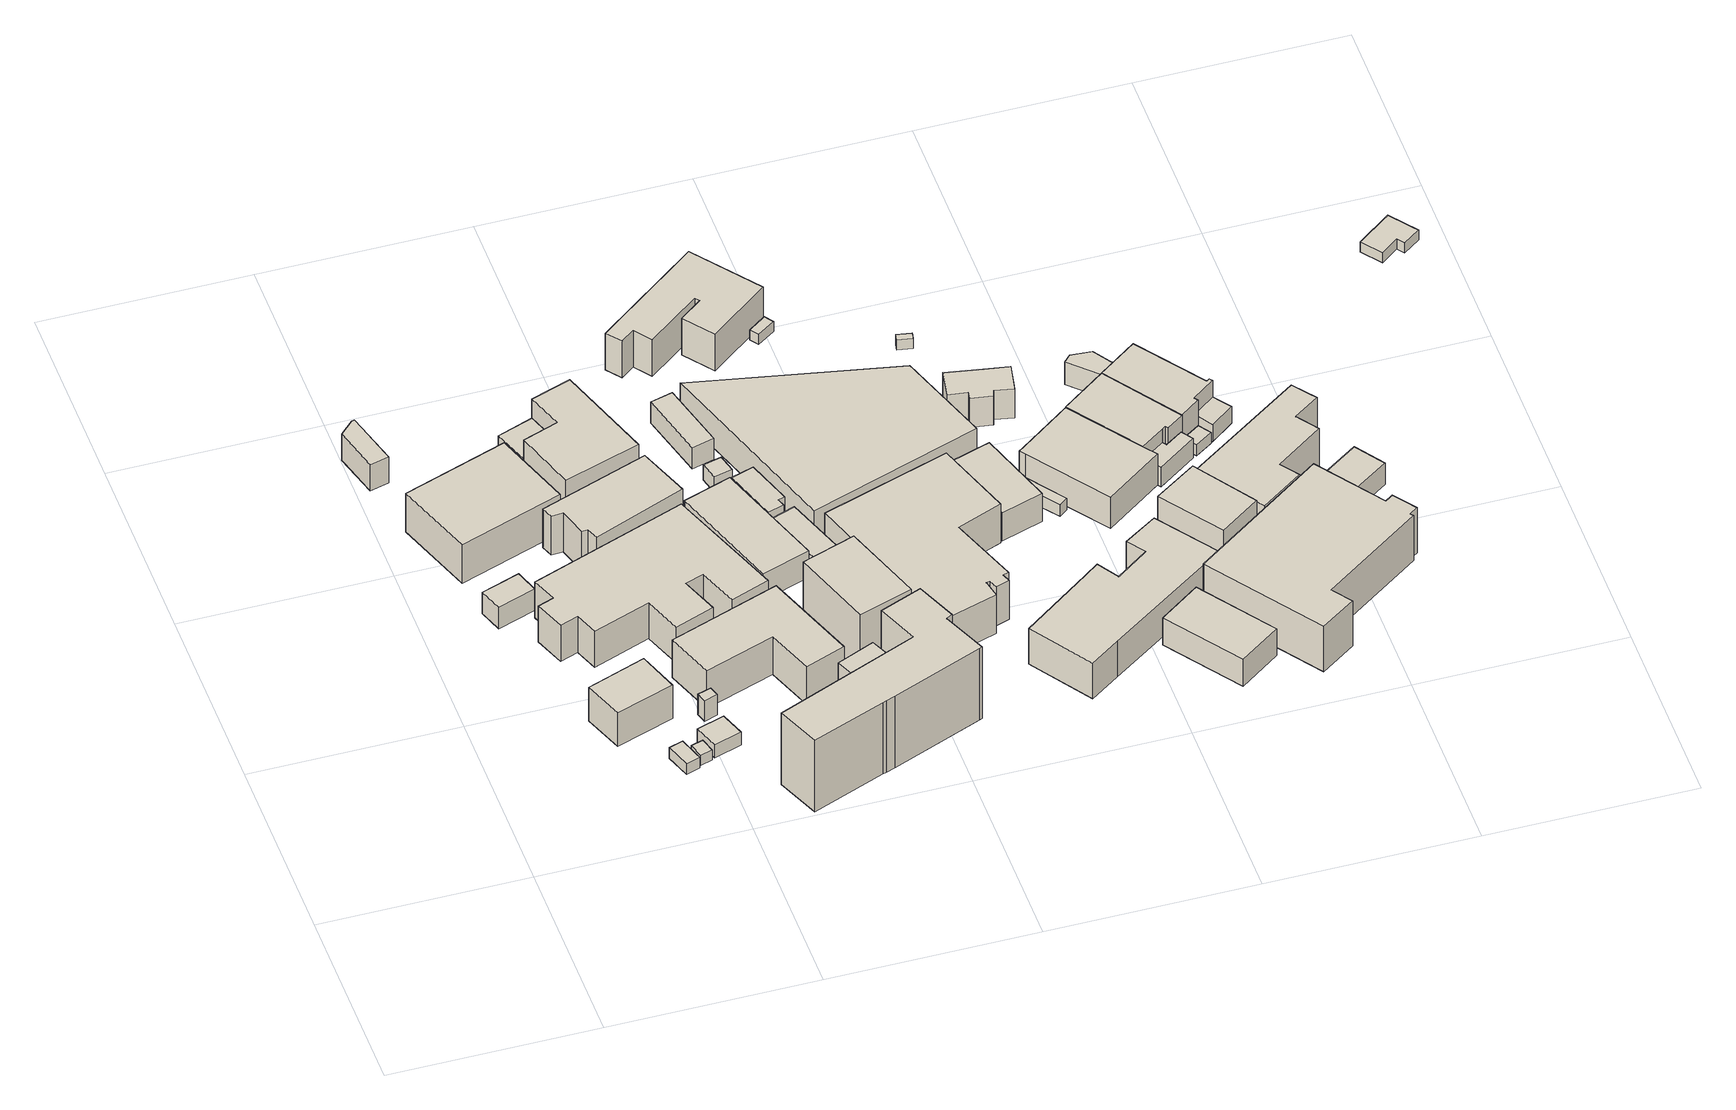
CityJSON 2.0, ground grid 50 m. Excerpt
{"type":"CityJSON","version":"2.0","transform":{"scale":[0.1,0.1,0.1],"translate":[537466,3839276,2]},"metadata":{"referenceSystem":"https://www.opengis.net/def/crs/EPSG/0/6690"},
"CityObjects":{
"building1":{"type":"Building","attributes":{"計測周辺長":35.48,"1/2500図郭":33,"区名":"西淀川区","町丁目名称":"中島２丁目","街区番号":13,"class":"3001","usage":"401","measuredHeight":7.8,"storeysAboveGround":2,"BuildingDetailAttribute.buildingRoofEdgeArea":61.23,"BuildingDetailAttribute.buildingStructureType":"610","BuildingDetailAttribute.buildingStructureOrgType":"2","BuildingDetailAttribute.detailedUsage":"1310","BuildingDetailAttribute.specifiedBuildingCoverageRate":0.6,"BuildingDetailAttribute.surveyYear":2017,"BuildingHighTideRiskAttribute.description":"1","BuildingHighTideRiskAttribute.rank":"2","BuildingHighTideRiskAttribute.depth":2.71,"BuildingIDAttribute.prefecture":"27","BuildingIDAttribute.city":"27113"},"geometry":[{"type":"Solid","lod":"1","boundaries":[[[[0,1,2,3,4]],[[3,5,6,4]],[[2,7,5,3]],[[1,8,7,2]],[[0,9,8,1]],[[4,6,9,0]],[[5,7,8,9,6]]]]}]},
"building2":{"type":"Building","attributes":{"計測周辺長":31.61,"1/2500図郭":33,"区名":"西淀川区","町丁目名称":"中島２丁目","街区番号":13,"class":"3001","usage":"401","measuredHeight":6.5,"storeysAboveGround":2,"BuildingDetailAttribute.buildingRoofEdgeArea":58.75,"BuildingDetailAttribute.buildingStructureType":"610","BuildingDetailAttribute.buildingStructureOrgType":"2","BuildingDetailAttribute.detailedUsage":"1310","BuildingDetailAttribute.specifiedBuildingCoverageRate":0.6,"BuildingDetailAttribute.surveyYear":2017,"BuildingHighTideRiskAttribute.description":"1","BuildingHighTideRiskAttribute.rank":"2","BuildingHighTideRiskAttribute.depth":2.66,"BuildingIDAttribute.prefecture":"27","BuildingIDAttribute.city":"27113"},"geometry":[{"type":"Solid","lod":"1","boundaries":[[[[10,11,12,13]],[[12,14,15,13]],[[11,16,14,12]],[[10,17,16,11]],[[13,15,17,10]],[[14,16,17,15]]]]}]},
"building3":{"type":"Building","attributes":{"計測周辺長":50.76,"1/2500図郭":33,"区名":"西淀川区","町丁目名称":"中島２丁目","街区番号":13,"class":"3002","usage":"401","measuredHeight":10,"storeysAboveGround":3,"BuildingDetailAttribute.buildingRoofEdgeArea":155.94,"BuildingDetailAttribute.buildingStructureType":"610","BuildingDetailAttribute.buildingStructureOrgType":"2","BuildingDetailAttribute.detailedUsage":"1310","BuildingDetailAttribute.specifiedBuildingCoverageRate":0.6,"BuildingDetailAttribute.surveyYear":2017,"BuildingHighTideRiskAttribute.description":"1","BuildingHighTideRiskAttribute.rank":"2","BuildingHighTideRiskAttribute.depth":2.59,"BuildingIDAttribute.prefecture":"27","BuildingIDAttribute.city":"27113"},"geometry":[{"type":"Solid","lod":"1","boundaries":[[[[18,19,20,21]],[[20,22,23,21]],[[19,24,22,20]],[[18,25,24,19]],[[21,23,25,18]],[[22,24,25,23]]]]}]},
"building4":{"type":"Building","attributes":{"計測周辺長":19.98,"1/2500図郭":33,"区名":"西淀川区","町丁目名称":"中島２丁目","街区番号":13,"class":"3003","usage":"441","measuredHeight":3.2,"storeysAboveGround":1,"BuildingDetailAttribute.buildingRoofEdgeArea":22.9,"BuildingDetailAttribute.buildingStructureType":"610","BuildingDetailAttribute.buildingStructureOrgType":"2","BuildingDetailAttribute.detailedUsage":"1510","BuildingDetailAttribute.specifiedBuildingCoverageRate":0.6,"BuildingDetailAttribute.surveyYear":2017,"BuildingHighTideRiskAttribute.description":"1","BuildingHighTideRiskAttribute.rank":"2","BuildingHighTideRiskAttribute.depth":2.44,"BuildingIDAttribute.prefecture":"27","BuildingIDAttribute.city":"27113"},"geometry":[{"type":"Solid","lod":"1","boundaries":[[[[26,27,28,29]],[[28,30,31,29]],[[27,32,30,28]],[[26,33,32,27]],[[29,31,33,26]],[[30,32,33,31]]]]}]},
"building5":{"type":"Building","attributes":{"計測周辺長":13.66,"1/2500図郭":33,"区名":"西淀川区","町丁目名称":"中島２丁目","街区番号":13,"class":"3001","usage":"441","storeysAboveGround":1,"BuildingDetailAttribute.buildingRoofEdgeArea":11.52,"BuildingDetailAttribute.buildingStructureType":"610","BuildingDetailAttribute.buildingStructureOrgType":"2","BuildingDetailAttribute.detailedUsage":"1510","BuildingDetailAttribute.specifiedBuildingCoverageRate":0.6,"BuildingDetailAttribute.surveyYear":2017,"BuildingHighTideRiskAttribute.description":"1","BuildingHighTideRiskAttribute.rank":"2","BuildingHighTideRiskAttribute.depth":2.44,"BuildingIDAttribute.prefecture":"27","BuildingIDAttribute.city":"27113"},"geometry":[{"type":"Solid","lod":"1","boundaries":[[[[34,35,36,37]],[[36,38,39,37]],[[35,40,38,36]],[[34,41,40,35]],[[37,39,41,34]],[[38,40,41,39]]]]}]},
"building6":{"type":"Building","attributes":{"計測周辺長":99.34,"1/2500図郭":33,"区名":"西淀川区","町丁目名称":"中島２丁目","街区番号":13,"class":"3001","usage":"441","measuredHeight":11.5,"storeysAboveGround":1,"BuildingDetailAttribute.buildingRoofEdgeArea":603.55,"BuildingDetailAttribute.buildingStructureType":"610","BuildingDetailAttribute.buildingStructureOrgType":"2","BuildingDetailAttribute.detailedUsage":"1520","BuildingDetailAttribute.specifiedBuildingCoverageRate":0.6,"BuildingDetailAttribute.surveyYear":2017,"BuildingHighTideRiskAttribute.description":"1","BuildingHighTideRiskAttribute.rank":"2","BuildingHighTideRiskAttribute.depth":2.6,"BuildingIDAttribute.prefecture":"27","BuildingIDAttribute.city":"27113"},"geometry":[{"type":"Solid","lod":"1","boundaries":[[[[42,43,44,45]],[[44,46,47,45]],[[43,48,46,44]],[[42,49,48,43]],[[45,47,49,42]],[[46,48,49,47]]]]}]},
"building7":{"type":"Building","attributes":{"計測周辺長":26.73,"1/2500図郭":33,"区名":"西淀川区","町丁目名称":"中島２丁目","街区番号":13,"class":"3001","usage":"441","measuredHeight":4,"storeysAboveGround":1,"BuildingDetailAttribute.buildingRoofEdgeArea":44.5,"BuildingDetailAttribute.buildingStructureType":"610","BuildingDetailAttribute.buildingStructureOrgType":"2","BuildingDetailAttribute.detailedUsage":"1510","BuildingDetailAttribute.specifiedBuildingCoverageRate":0.6,"BuildingDetailAttribute.surveyYear":2017,"BuildingHighTideRiskAttribute.description":"1","BuildingHighTideRiskAttribute.rank":"2","BuildingHighTideRiskAttribute.depth":2.21,"BuildingIDAttribute.prefecture":"27","BuildingIDAttribute.city":"27113"},"geometry":[{"type":"Solid","lod":"1","boundaries":[[[[50,51,52,53]],[[52,54,55,53]],[[51,56,54,52]],[[50,57,56,51]],[[53,55,57,50]],[[54,56,57,55]]]]}]},
"building8":{"type":"Building","attributes":{"計測周辺長":11.94,"1/2500図郭":33,"区名":"西淀川区","町丁目名称":"中島２丁目","街区番号":13,"class":"3001","usage":"441","measuredHeight":6.1,"storeysAboveGround":2,"BuildingDetailAttribute.buildingRoofEdgeArea":8.76,"BuildingDetailAttribute.buildingStructureType":"610","BuildingDetailAttribute.buildingStructureOrgType":"2","BuildingDetailAttribute.detailedUsage":"1510","BuildingDetailAttribute.specifiedBuildingCoverageRate":0.6,"BuildingDetailAttribute.surveyYear":2017,"BuildingHighTideRiskAttribute.description":"1","BuildingHighTideRiskAttribute.rank":"2","BuildingHighTideRiskAttribute.depth":2.4,"BuildingIDAttribute.prefecture":"27","BuildingIDAttribute.city":"27113"},"geometry":[{"type":"Solid","lod":"1","boundaries":[[[[58,59,60,61]],[[60,62,63,61]],[[59,64,62,60]],[[58,65,64,59]],[[61,63,65,58]],[[62,64,65,63]]]]}]},
"building9":{"type":"Building","attributes":{"計測周辺長":169.57,"1/2500図郭":33,"区名":"西淀川区","町丁目名称":"中島２丁目","街区番号":13,"class":"3001","usage":"441","measuredHeight":10.7,"storeysAboveGround":2,"BuildingDetailAttribute.buildingRoofEdgeArea":1053.01,"BuildingDetailAttribute.buildingStructureType":"610","BuildingDetailAttribute.buildingStructureOrgType":"2","BuildingDetailAttribute.detailedUsage":"1510","BuildingDetailAttribute.specifiedBuildingCoverageRate":0.6,"BuildingDetailAttribute.surveyYear":2017,"BuildingHighTideRiskAttribute.description":"1","BuildingHighTideRiskAttribute.rank":"2","BuildingHighTideRiskAttribute.depth":2.25,"BuildingIDAttribute.prefecture":"27","BuildingIDAttribute.city":"27113"},"geometry":[{"type":"Solid","lod":"1","boundaries":[[[[66,67,68,69,70,71,72,73,74,75,76,77,78,79]],[[78,80,81,79]],[[77,82,80,78]],[[76,83,82,77]],[[75,84,83,76]],[[74,85,84,75]],[[73,86,85,74]],[[72,87,86,73]],[[71,88,87,72]],[[70,89,88,71]],[[69,90,89,70]],[[68,91,90,69]],[[67,92,91,68]],[[66,93,92,67]],[[79,81,93,66]],[[80,82,83,84,85,86,87,88,89,90,91,92,93,81]]]]}]},
"building10":{"type":"Building","attributes":{"class":"3001","measuredHeight":8.2,"BuildingDetailAttribute.specifiedBuildingCoverageRate":0.6,"BuildingDetailAttribute.surveyYear":2017,"BuildingHighTideRiskAttribute.description":"1","BuildingHighTideRiskAttribute.rank":"2","BuildingHighTideRiskAttribute.depth":2.43,"BuildingIDAttribute.prefecture":"27","BuildingIDAttribute.city":"27113"},"geometry":[{"type":"Solid","lod":"1","boundaries":[[[[94,95,96,97]],[[96,98,99,97]],[[95,100,98,96]],[[94,101,100,95]],[[97,99,101,94]],[[98,100,101,99]]]]}]},
"building11":{"type":"Building","attributes":{"計測周辺長":82.83,"1/2500図郭":33,"区名":"西淀川区","町丁目名称":"中島２丁目","街区番号":13,"class":"3001","usage":"441","measuredHeight":11.7,"storeysAboveGround":1,"BuildingDetailAttribute.buildingRoofEdgeArea":357.59,"BuildingDetailAttribute.buildingStructureType":"610","BuildingDetailAttribute.buildingStructureOrgType":"2","BuildingDetailAttribute.detailedUsage":"1510","BuildingDetailAttribute.specifiedBuildingCoverageRate":0.6,"BuildingDetailAttribute.surveyYear":2017,"BuildingHighTideRiskAttribute.description":"1","BuildingHighTideRiskAttribute.rank":"2","BuildingHighTideRiskAttribute.depth":2.42,"BuildingIDAttribute.prefecture":"27","BuildingIDAttribute.city":"27113"},"geometry":[{"type":"Solid","lod":"1","boundaries":[[[[102,103,104,105,106,107,108,109]],[[108,110,111,109]],[[107,112,110,108]],[[106,113,112,107]],[[105,114,113,106]],[[104,115,114,105]],[[103,116,115,104]],[[102,117,116,103]],[[109,111,117,102]],[[110,112,113,114,115,116,117,111]]]]}]},
"building12":{"type":"Building","attributes":{"計測周辺長":105.31,"1/2500図郭":33,"区名":"西淀川区","町丁目名称":"中島２丁目","街区番号":13,"class":"3001","usage":"441","measuredHeight":11.2,"storeysAboveGround":3,"BuildingDetailAttribute.buildingRoofEdgeArea":477.72,"BuildingDetailAttribute.buildingStructureType":"610","BuildingDetailAttribute.buildingStructureOrgType":"2","BuildingDetailAttribute.detailedUsage":"1510","BuildingDetailAttribute.specifiedBuildingCoverageRate":0.6,"BuildingDetailAttribute.surveyYear":2017,"BuildingHighTideRiskAttribute.description":"1","BuildingHighTideRiskAttribute.rank":"2","BuildingHighTideRiskAttribute.depth":2.3,"BuildingIDAttribute.prefecture":"27","BuildingIDAttribute.city":"27113"},"geometry":[{"type":"Solid","lod":"1","boundaries":[[[[118,119,120,121,122,123]],[[122,124,125,123]],[[121,126,124,122]],[[120,127,126,121]],[[119,128,127,120]],[[118,129,128,119]],[[123,125,129,118]],[[124,126,127,128,129,125]]]]}]},
"building13":{"type":"Building","attributes":{"計測周辺長":89.5,"1/2500図郭":33,"区名":"西淀川区","町丁目名称":"中島２丁目","街区番号":13,"class":"3001","usage":"441","measuredHeight":14,"storeysAboveGround":1,"BuildingDetailAttribute.buildingRoofEdgeArea":404.12,"BuildingDetailAttribute.buildingStructureType":"610","BuildingDetailAttribute.buildingStructureOrgType":"2","BuildingDetailAttribute.detailedUsage":"1520","BuildingDetailAttribute.specifiedBuildingCoverageRate":0.6,"BuildingDetailAttribute.surveyYear":2017,"BuildingHighTideRiskAttribute.description":"1","BuildingHighTideRiskAttribute.rank":"2","BuildingHighTideRiskAttribute.depth":2.3,"BuildingIDAttribute.prefecture":"27","BuildingIDAttribute.city":"27113"},"geometry":[{"type":"Solid","lod":"1","boundaries":[[[[130,131,132,133,134,135]],[[134,136,137,135]],[[133,138,136,134]],[[132,139,138,133]],[[131,140,139,132]],[[130,141,140,131]],[[135,137,141,130]],[[136,138,139,140,141,137]]]]}]},
"building14":{"type":"Building","attributes":{"計測周辺長":141.75,"1/2500図郭":33,"区名":"西淀川区","町丁目名称":"中島２丁目","街区番号":13,"class":"3002","usage":"441","measuredHeight":21.3,"storeysAboveGround":3,"BuildingDetailAttribute.buildingRoofEdgeArea":670.28,"BuildingDetailAttribute.buildingStructureType":"610","BuildingDetailAttribute.buildingStructureOrgType":"2","BuildingDetailAttribute.detailedUsage":"1510","BuildingDetailAttribute.specifiedBuildingCoverageRate":0.6,"BuildingDetailAttribute.surveyYear":2017,"BuildingHighTideRiskAttribute.description":"1","BuildingHighTideRiskAttribute.rank":"2","BuildingHighTideRiskAttribute.depth":1.73,"BuildingIDAttribute.prefecture":"27","BuildingIDAttribute.city":"27113"},"geometry":[{"type":"Solid","lod":"1","boundaries":[[[[142,143,144,145,146,147,148,149,150,151,152,153]],[[152,154,155,153]],[[151,156,154,152]],[[150,157,156,151]],[[149,158,157,150]],[[148,159,158,149]],[[147,160,159,148]],[[146,161,160,147]],[[145,162,161,146]],[[144,163,162,145]],[[143,164,163,144]],[[142,165,164,143]],[[153,155,165,142]],[[154,156,157,158,159,160,161,162,163,164,165,155]]]]}]},
"building15":{"type":"Building","attributes":{"計測周辺長":31.85,"1/2500図郭":33,"区名":"西淀川区","町丁目名称":"中島２丁目","街区番号":13,"class":"3001","usage":"441","measuredHeight":13.7,"storeysAboveGround":2,"BuildingDetailAttribute.buildingRoofEdgeArea":59.31,"BuildingDetailAttribute.buildingStructureType":"610","BuildingDetailAttribute.buildingStructureOrgType":"2","BuildingDetailAttribute.detailedUsage":"1510","BuildingDetailAttribute.specifiedBuildingCoverageRate":0.6,"BuildingDetailAttribute.surveyYear":2017,"BuildingHighTideRiskAttribute.description":"1","BuildingHighTideRiskAttribute.rank":"2","BuildingHighTideRiskAttribute.depth":1.76,"BuildingIDAttribute.prefecture":"27","BuildingIDAttribute.city":"27113"},"geometry":[{"type":"Solid","lod":"1","boundaries":[[[[166,167,168,169]],[[168,170,171,169]],[[167,172,170,168]],[[166,173,172,167]],[[169,171,173,166]],[[170,172,173,171]]]]}]},
"building16":{"type":"Building","attributes":{"計測周辺長":109.56,"1/2500図郭":33,"区名":"西淀川区","町丁目名称":"中島２丁目","街区番号":13,"class":"3001","usage":"441","measuredHeight":8,"storeysAboveGround":1,"BuildingDetailAttribute.buildingRoofEdgeArea":545.41,"BuildingDetailAttribute.buildingStructureType":"610","BuildingDetailAttribute.buildingStructureOrgType":"2","BuildingDetailAttribute.detailedUsage":"1520","BuildingDetailAttribute.specifiedBuildingCoverageRate":0.6,"BuildingDetailAttribute.surveyYear":2017,"BuildingHighTideRiskAttribute.description":"1","BuildingHighTideRiskAttribute.rank":"2","BuildingHighTideRiskAttribute.depth":1.98,"BuildingIDAttribute.prefecture":"27","BuildingIDAttribute.city":"27113"},"geometry":[{"type":"Solid","lod":"1","boundaries":[[[[174,175,176,177]],[[176,178,179,177]],[[175,180,178,176]],[[174,181,180,175]],[[177,179,181,174]],[[178,180,181,179]]]]}]},
"building17":{"type":"Building","attributes":{"計測周辺長":69.52,"1/2500図郭":33,"区名":"西淀川区","町丁目名称":"中島２丁目","街区番号":13,"class":"3002","usage":"441","measuredHeight":17.3,"storeysAboveGround":2,"BuildingDetailAttribute.buildingRoofEdgeArea":289.11,"BuildingDetailAttribute.buildingStructureType":"610","BuildingDetailAttribute.buildingStructureOrgType":"2","BuildingDetailAttribute.detailedUsage":"1520","BuildingDetailAttribute.specifiedBuildingCoverageRate":0.6,"BuildingDetailAttribute.surveyYear":2017,"BuildingHighTideRiskAttribute.description":"1","BuildingHighTideRiskAttribute.rank":"2","BuildingHighTideRiskAttribute.depth":2.08,"BuildingIDAttribute.prefecture":"27","BuildingIDAttribute.city":"27113"},"geometry":[{"type":"Solid","lod":"1","boundaries":[[[[182,183,184,185]],[[184,186,187,185]],[[183,188,186,184]],[[182,189,188,183]],[[185,187,189,182]],[[186,188,189,187]]]]}]},
"building18":{"type":"Building","attributes":{"計測周辺長":18.37,"1/2500図郭":33,"区名":"西淀川区","町丁目名称":"中島２丁目","街区番号":13,"class":"3001","usage":"441","measuredHeight":4.6,"storeysAboveGround":1,"BuildingDetailAttribute.buildingRoofEdgeArea":21.09,"BuildingDetailAttribute.buildingStructureType":"610","BuildingDetailAttribute.buildingStructureOrgType":"2","BuildingDetailAttribute.detailedUsage":"1520","BuildingDetailAttribute.specifiedBuildingCoverageRate":0.6,"BuildingDetailAttribute.surveyYear":2017,"BuildingHighTideRiskAttribute.description":"1","BuildingHighTideRiskAttribute.rank":"2","BuildingHighTideRiskAttribute.depth":2.17,"BuildingIDAttribute.prefecture":"27","BuildingIDAttribute.city":"27113"},"geometry":[{"type":"Solid","lod":"1","boundaries":[[[[190,191,192,193]],[[192,194,195,193]],[[191,196,194,192]],[[190,197,196,191]],[[193,195,197,190]],[[194,196,197,195]]]]}]},
"building19":{"type":"Building","attributes":{"計測周辺長":45.35,"1/2500図郭":33,"区名":"西淀川区","町丁目名称":"中島２丁目","街区番号":13,"class":"3001","usage":"401","measuredHeight":6.4,"storeysAboveGround":2,"BuildingDetailAttribute.buildingRoofEdgeArea":95.48,"BuildingDetailAttribute.buildingStructureType":"610","BuildingDetailAttribute.buildingStructureOrgType":"2","BuildingDetailAttribute.detailedUsage":"1310","BuildingDetailAttribute.specifiedBuildingCoverageRate":0.6,"BuildingDetailAttribute.surveyYear":2017,"BuildingHighTideRiskAttribute.description":"1","BuildingHighTideRiskAttribute.rank":"2","BuildingHighTideRiskAttribute.depth":2.39,"BuildingIDAttribute.prefecture":"27","BuildingIDAttribute.city":"27113"},"geometry":[{"type":"Solid","lod":"1","boundaries":[[[[198,199,200,201]],[[200,202,203,201]],[[199,204,202,200]],[[198,205,204,199]],[[201,203,205,198]],[[202,204,205,203]]]]}]},
"building20":{"type":"Building","attributes":{"計測周辺長":109.56,"1/2500図郭":33,"区名":"西淀川区","町丁目名称":"中島２丁目","街区番号":13,"class":"3001","usage":"441","measuredHeight":7.7,"storeysAboveGround":1,"BuildingDetailAttribute.buildingRoofEdgeArea":545.41,"BuildingDetailAttribute.buildingStructureType":"610","BuildingDetailAttribute.buildingStructureOrgType":"2","BuildingDetailAttribute.detailedUsage":"1520","BuildingDetailAttribute.specifiedBuildingCoverageRate":0.6,"BuildingDetailAttribute.surveyYear":2017,"BuildingHighTideRiskAttribute.description":"1","BuildingHighTideRiskAttribute.rank":"2","BuildingHighTideRiskAttribute.depth":2.06,"BuildingIDAttribute.prefecture":"27","BuildingIDAttribute.city":"27113"},"geometry":[{"type":"Solid","lod":"1","boundaries":[[[[206,207,208,209,210,211]],[[210,212,213,211]],[[209,214,212,210]],[[208,215,214,209]],[[207,216,215,208]],[[206,217,216,207]],[[211,213,217,206]],[[212,214,215,216,217,213]]]]}]},
"building21":{"type":"Building","attributes":{"計測周辺長":109.56,"1/2500図郭":33,"区名":"西淀川区","町丁目名称":"中島２丁目","街区番号":13,"class":"3001","usage":"441","measuredHeight":6.5,"storeysAboveGround":1,"BuildingDetailAttribute.buildingRoofEdgeArea":545.41,"BuildingDetailAttribute.buildingStructureType":"610","BuildingDetailAttribute.buildingStructureOrgType":"2","BuildingDetailAttribute.detailedUsage":"1520","BuildingDetailAttribute.specifiedBuildingCoverageRate":0.6,"BuildingDetailAttribute.surveyYear":2017,"BuildingHighTideRiskAttribute.description":"1","BuildingHighTideRiskAttribute.rank":"2","BuildingHighTideRiskAttribute.depth":2.01,"BuildingIDAttribute.prefecture":"27","BuildingIDAttribute.city":"27113"},"geometry":[{"type":"Solid","lod":"1","boundaries":[[[[218,219,220,221]],[[220,222,223,221]],[[219,224,222,220]],[[218,225,224,219]],[[221,223,225,218]],[[222,224,225,223]]]]}]},
"building22":{"type":"Building","attributes":{"class":"3003","BuildingDetailAttribute.specifiedBuildingCoverageRate":0.6,"BuildingDetailAttribute.surveyYear":2017,"BuildingHighTideRiskAttribute.description":"1","BuildingHighTideRiskAttribute.rank":"2","BuildingHighTideRiskAttribute.depth":2.06,"BuildingIDAttribute.prefecture":"27","BuildingIDAttribute.city":"27113"},"geometry":[{"type":"Solid","lod":"1","boundaries":[[[[226,227,228,229]],[[228,230,231,229]],[[227,232,230,228]],[[226,233,232,227]],[[229,231,233,226]],[[230,232,233,231]]]]}]},
"building23":{"type":"Building","attributes":{"計測周辺長":116.28,"1/2500図郭":33,"区名":"西淀川区","町丁目名称":"中島２丁目","街区番号":10,"class":"3001","usage":"441","measuredHeight":10.9,"storeysAboveGround":2,"BuildingDetailAttribute.buildingRoofEdgeArea":457.72,"BuildingDetailAttribute.buildingStructureType":"610","BuildingDetailAttribute.buildingStructureOrgType":"2","BuildingDetailAttribute.detailedUsage":"1510","BuildingDetailAttribute.specifiedBuildingCoverageRate":0.6,"BuildingDetailAttribute.surveyYear":2017,"BuildingHighTideRiskAttribute.description":"1","BuildingHighTideRiskAttribute.rank":"2","BuildingHighTideRiskAttribute.depth":2.29,"BuildingIDAttribute.prefecture":"27","BuildingIDAttribute.city":"27113"},"geometry":[{"type":"Solid","lod":"1","boundaries":[[[[234,235,236,237,238,239,240,241,242,243]],[[242,244,245,243]],[[241,246,244,242]],[[240,247,246,241]],[[239,248,247,240]],[[238,249,248,239]],[[237,250,249,238]],[[236,251,250,237]],[[235,252,251,236]],[[234,253,252,235]],[[243,245,253,234]],[[244,246,247,248,249,250,251,252,253,245]]]]}]},
"building24":{"type":"Building","attributes":{"計測周辺長":142.8,"1/2500図郭":33,"区名":"西淀川区","町丁目名称":"中島２丁目","街区番号":13,"class":"3001","usage":"441","measuredHeight":11.6,"storeysAboveGround":2,"BuildingDetailAttribute.buildingRoofEdgeArea":1146.49,"BuildingDetailAttribute.buildingStructureType":"610","BuildingDetailAttribute.buildingStructureOrgType":"2","BuildingDetailAttribute.detailedUsage":"1510","BuildingDetailAttribute.specifiedBuildingCoverageRate":0.6,"BuildingDetailAttribute.surveyYear":2017,"BuildingHighTideRiskAttribute.description":"1","BuildingHighTideRiskAttribute.rank":"2","BuildingHighTideRiskAttribute.depth":1.91,"BuildingIDAttribute.prefecture":"27","BuildingIDAttribute.city":"27113"},"geometry":[{"type":"Solid","lod":"1","boundaries":[[[[254,255,256,257,258,259,260,261,262,263,264,265]],[[264,266,267,265]],[[263,268,266,264]],[[262,269,268,263]],[[261,270,269,262]],[[260,271,270,261]],[[259,272,271,260]],[[258,273,272,259]],[[257,274,273,258]],[[256,275,274,257]],[[255,276,275,256]],[[254,277,276,255]],[[265,267,277,254]],[[266,268,269,270,271,272,273,274,275,276,277,267]]]]}]},
"building25":{"type":"Building","attributes":{"計測周辺長":145.97,"1/2500図郭":33,"区名":"西淀川区","町丁目名称":"中島２丁目","街区番号":13,"class":"3001","usage":"441","measuredHeight":10,"storeysAboveGround":1,"BuildingDetailAttribute.buildingRoofEdgeArea":1217.22,"BuildingDetailAttribute.buildingStructureType":"610","BuildingDetailAttribute.buildingStructureOrgType":"2","BuildingDetailAttribute.detailedUsage":"1520","BuildingDetailAttribute.specifiedBuildingCoverageRate":0.6,"BuildingDetailAttribute.surveyYear":2017,"BuildingHighTideRiskAttribute.description":"1","BuildingHighTideRiskAttribute.rank":"2","BuildingHighTideRiskAttribute.depth":2.25,"BuildingIDAttribute.prefecture":"27","BuildingIDAttribute.city":"27113"},"geometry":[{"type":"Solid","lod":"1","boundaries":[[[[278,279,280,281]],[[280,282,283,281]],[[279,284,282,280]],[[278,285,284,279]],[[281,283,285,278]],[[282,284,285,283]]]]}]},
"building26":{"type":"Building","attributes":{"class":"3001","BuildingDetailAttribute.specifiedBuildingCoverageRate":0.6,"BuildingDetailAttribute.surveyYear":2017,"BuildingHighTideRiskAttribute.description":"1","BuildingHighTideRiskAttribute.rank":"2","BuildingHighTideRiskAttribute.depth":2.13,"BuildingIDAttribute.prefecture":"27","BuildingIDAttribute.city":"27113"},"geometry":[{"type":"Solid","lod":"1","boundaries":[[[[286,287,288,289]],[[288,290,291,289]],[[287,292,290,288]],[[286,293,292,287]],[[289,291,293,286]],[[290,292,293,291]]]]}]},
"building27":{"type":"Building","attributes":{"class":"3001","measuredHeight":8.4,"BuildingDetailAttribute.specifiedBuildingCoverageRate":0.6,"BuildingDetailAttribute.surveyYear":2017,"BuildingHighTideRiskAttribute.description":"1","BuildingHighTideRiskAttribute.rank":"2","BuildingHighTideRiskAttribute.depth":2.09,"BuildingIDAttribute.prefecture":"27","BuildingIDAttribute.city":"27113"},"geometry":[{"type":"Solid","lod":"1","boundaries":[[[[294,295,296,297]],[[296,298,299,297]],[[295,300,298,296]],[[294,301,300,295]],[[297,299,301,294]],[[298,300,301,299]]]]}]},
"building28":{"type":"Building","attributes":{"計測周辺長":136.35,"1/2500図郭":34,"区名":"西淀川区","町丁目名称":"中島２丁目","街区番号":13,"class":"3001","usage":"441","measuredHeight":10.6,"storeysAboveGround":1,"BuildingDetailAttribute.buildingRoofEdgeArea":749.55,"BuildingDetailAttribute.buildingStructureType":"610","BuildingDetailAttribute.buildingStructureOrgType":"2","BuildingDetailAttribute.detailedUsage":"1510","BuildingDetailAttribute.specifiedBuildingCoverageRate":0.6,"BuildingDetailAttribute.surveyYear":2017,"BuildingHighTideRiskAttribute.description":"1","BuildingHighTideRiskAttribute.rank":"2","BuildingHighTideRiskAttribute.depth":1.99,"BuildingIDAttribute.prefecture":"27","BuildingIDAttribute.city":"27113"},"geometry":[{"type":"Solid","lod":"1","boundaries":[[[[302,303,304,305,306,307,308,309,310,311]],[[310,312,313,311]],[[309,314,312,310]],[[308,315,314,309]],[[307,316,315,308]],[[306,317,316,307]],[[305,318,317,306]],[[304,319,318,305]],[[303,320,319,304]],[[302,321,320,303]],[[311,313,321,302]],[[312,314,315,316,317,318,319,320,321,313]]]]}]},
"building29":{"type":"Building","attributes":{"class":"3001","measuredHeight":3.5,"BuildingDetailAttribute.specifiedBuildingCoverageRate":0.6,"BuildingDetailAttribute.surveyYear":2017,"BuildingHighTideRiskAttribute.description":"1","BuildingHighTideRiskAttribute.rank":"2","BuildingHighTideRiskAttribute.depth":2.1,"BuildingIDAttribute.prefecture":"27","BuildingIDAttribute.city":"27113"},"geometry":[{"type":"Solid","lod":"1","boundaries":[[[[322,323,324,325,326,327,328]],[[327,329,330,328]],[[326,331,329,327]],[[325,332,331,326]],[[324,333,332,325]],[[323,334,333,324]],[[322,335,334,323]],[[328,330,335,322]],[[329,331,332,333,334,335,330]]]]}]},
"building30":{"type":"Building","attributes":{"class":"3001","BuildingDetailAttribute.specifiedBuildingCoverageRate":0.6,"BuildingDetailAttribute.surveyYear":2017,"BuildingHighTideRiskAttribute.description":"1","BuildingHighTideRiskAttribute.rank":"2","BuildingHighTideRiskAttribute.depth":2.18,"BuildingIDAttribute.prefecture":"27","BuildingIDAttribute.city":"27113"},"geometry":[{"type":"Solid","lod":"1","boundaries":[[[[336,337,338,339]],[[338,340,341,339]],[[337,342,340,338]],[[336,343,342,337]],[[339,341,343,336]],[[340,342,343,341]]]]}]},
"building31":{"type":"Building","attributes":{"計測周辺長":47.38,"1/2500図郭":33,"区名":"西淀川区","町丁目名称":"中島２丁目","街区番号":13,"class":"3001","usage":"441","measuredHeight":8.7,"storeysAboveGround":2,"BuildingDetailAttribute.buildingRoofEdgeArea":114.66,"BuildingDetailAttribute.buildingStructureType":"610","BuildingDetailAttribute.buildingStructureOrgType":"2","BuildingDetailAttribute.detailedUsage":"1510","BuildingDetailAttribute.specifiedBuildingCoverageRate":0.6,"BuildingDetailAttribute.surveyYear":2017,"BuildingHighTideRiskAttribute.description":"1","BuildingHighTideRiskAttribute.rank":"2","BuildingHighTideRiskAttribute.depth":1.8,"BuildingIDAttribute.prefecture":"27","BuildingIDAttribute.city":"27113"},"geometry":[{"type":"Solid","lod":"1","boundaries":[[[[344,345,346,347,348,349,350,351,352,353]],[[352,354,355,353]],[[351,356,354,352]],[[350,357,356,351]],[[349,358,357,350]],[[348,359,358,349]],[[347,360,359,348]],[[346,361,360,347]],[[345,362,361,346]],[[344,363,362,345]],[[353,355,363,344]],[[354,356,357,358,359,360,361,362,363,355]]]]}]},
"building32":{"type":"Building","attributes":{"計測周辺長":68.24,"1/2500図郭":34,"区名":"西淀川区","町丁目名称":"中島２丁目","街区番号":13,"class":"3001","usage":"441","measuredHeight":8.1,"storeysAboveGround":1,"BuildingDetailAttribute.buildingRoofEdgeArea":267.5,"BuildingDetailAttribute.buildingStructureType":"610","BuildingDetailAttribute.buildingStructureOrgType":"2","BuildingDetailAttribute.detailedUsage":"1520","BuildingDetailAttribute.specifiedBuildingCoverageRate":0.6,"BuildingDetailAttribute.surveyYear":2017,"BuildingHighTideRiskAttribute.description":"1","BuildingHighTideRiskAttribute.rank":"2","BuildingHighTideRiskAttribute.depth":2.02,"BuildingIDAttribute.prefecture":"27","BuildingIDAttribute.city":"27113"},"geometry":[{"type":"Solid","lod":"1","boundaries":[[[[364,365,366,367]],[[366,368,369,367]],[[365,370,368,366]],[[364,371,370,365]],[[367,369,371,364]],[[368,370,371,369]]]]}]},
"building33":{"type":"Building","attributes":{"計測周辺長":83.78,"1/2500図郭":34,"区名":"西淀川区","町丁目名称":"中島２丁目","街区番号":13,"class":"3001","usage":"441","measuredHeight":9.3,"storeysAboveGround":2,"BuildingDetailAttribute.buildingRoofEdgeArea":422.97,"BuildingDetailAttribute.buildingStructureType":"610","BuildingDetailAttribute.buildingStructureOrgType":"2","BuildingDetailAttribute.detailedUsage":"1510","BuildingDetailAttribute.specifiedBuildingCoverageRate":0.6,"BuildingDetailAttribute.surveyYear":2017,"BuildingHighTideRiskAttribute.description":"1","BuildingHighTideRiskAttribute.rank":"2","BuildingHighTideRiskAttribute.depth":1.93,"BuildingIDAttribute.prefecture":"27","BuildingIDAttribute.city":"27113"},"geometry":[{"type":"Solid","lod":"1","boundaries":[[[[372,373,374,375,376,377,378]],[[377,379,380,378]],[[376,381,379,377]],[[375,382,381,376]],[[374,383,382,375]],[[373,384,383,374]],[[372,385,384,373]],[[378,380,385,372]],[[379,381,382,383,384,385,380]]]]}]},
"building34":{"type":"Building","attributes":{"計測周辺長":59.77,"1/2500図郭":34,"区名":"西淀川区","町丁目名称":"中島２丁目","街区番号":13,"class":"3001","usage":"441","measuredHeight":15.6,"storeysAboveGround":2,"BuildingDetailAttribute.buildingRoofEdgeArea":215,"BuildingDetailAttribute.buildingStructureType":"610","BuildingDetailAttribute.buildingStructureOrgType":"2","BuildingDetailAttribute.detailedUsage":"1510","BuildingDetailAttribute.specifiedBuildingCoverageRate":0.6,"BuildingDetailAttribute.surveyYear":2017,"BuildingHighTideRiskAttribute.description":"1","BuildingHighTideRiskAttribute.rank":"2","BuildingHighTideRiskAttribute.depth":2.04,"BuildingIDAttribute.prefecture":"27","BuildingIDAttribute.city":"27113"},"geometry":[{"type":"Solid","lod":"1","boundaries":[[[[386,387,388,389]],[[388,390,391,389]],[[387,392,390,388]],[[386,393,392,387]],[[389,391,393,386]],[[390,392,393,391]]]]}]},
"building35":{"type":"Building","attributes":{"計測周辺長":77.67,"1/2500図郭":34,"区名":"西淀川区","町丁目名称":"中島２丁目","街区番号":13,"class":"3001","usage":"441","measuredHeight":9.6,"storeysAboveGround":2,"BuildingDetailAttribute.buildingRoofEdgeArea":331.64,"BuildingDetailAttribute.buildingStructureType":"610","BuildingDetailAttribute.buildingStructureOrgType":"2","BuildingDetailAttribute.detailedUsage":"1510","BuildingDetailAttribute.specifiedBuildingCoverageRate":0.6,"BuildingDetailAttribute.surveyYear":2017,"BuildingHighTideRiskAttribute.description":"1","BuildingHighTideRiskAttribute.rank":"2","BuildingHighTideRiskAttribute.depth":1.52,"BuildingIDAttribute.prefecture":"27","BuildingIDAttribute.city":"27113"},"geometry":[{"type":"Solid","lod":"1","boundaries":[[[[394,395,396,397,398,399,400]],[[399,401,402,400]],[[398,403,401,399]],[[397,404,403,398]],[[396,405,404,397]],[[395,406,405,396]],[[394,407,406,395]],[[400,402,407,394]],[[401,403,404,405,406,407,402]]]]}]},
"building36":{"type":"Building","attributes":{"計測周辺長":77.67,"1/2500図郭":34,"区名":"西淀川区","町丁目名称":"中島２丁目","街区番号":13,"class":"3001","usage":"441","measuredHeight":5.8,"storeysAboveGround":2,"BuildingDetailAttribute.buildingRoofEdgeArea":331.64,"BuildingDetailAttribute.buildingStructureType":"610","BuildingDetailAttribute.buildingStructureOrgType":"2","BuildingDetailAttribute.detailedUsage":"1510","BuildingDetailAttribute.specifiedBuildingCoverageRate":0.6,"BuildingDetailAttribute.surveyYear":2017,"BuildingHighTideRiskAttribute.description":"1","BuildingHighTideRiskAttribute.rank":"2","BuildingHighTideRiskAttribute.depth":1.79,"BuildingIDAttribute.prefecture":"27","BuildingIDAttribute.city":"27113"},"geometry":[{"type":"Solid","lod":"1","boundaries":[[[[397,408,409,410,411,398]],[[411,412,413,398]],[[410,414,412,411]],[[409,415,414,410]],[[408,416,415,409]],[[397,417,416,408]],[[398,413,417,397]],[[412,414,415,416,417,413]]]]}]},
"building37":{"type":"Building","attributes":{"計測周辺長":27.21,"1/2500図郭":34,"区名":"西淀川区","町丁目名称":"中島２丁目","街区番号":13,"class":"3001","usage":"441","measuredHeight":6.7,"storeysAboveGround":1,"BuildingDetailAttribute.buildingRoofEdgeArea":44.85,"BuildingDetailAttribute.buildingStructureType":"603","BuildingDetailAttribute.buildingStructureOrgType":"3","BuildingDetailAttribute.detailedUsage":"1510","BuildingDetailAttribute.specifiedBuildingCoverageRate":0.6,"BuildingDetailAttribute.surveyYear":2017,"BuildingHighTideRiskAttribute.description":"1","BuildingHighTideRiskAttribute.rank":"2","BuildingHighTideRiskAttribute.depth":1.78,"BuildingIDAttribute.prefecture":"27","BuildingIDAttribute.city":"27113"},"geometry":[{"type":"Solid","lod":"1","boundaries":[[[[418,419,420,421,422]],[[421,423,424,422]],[[420,425,423,421]],[[419,426,425,420]],[[418,427,426,419]],[[422,424,427,418]],[[423,425,426,427,424]]]]}]},
"building38":{"type":"Building","attributes":{"計測周辺長":150.04,"1/2500図郭":34,"区名":"西淀川区","町丁目名称":"中島２丁目","街区番号":13,"class":"3001","usage":"441","measuredHeight":13.5,"storeysAboveGround":1,"BuildingDetailAttribute.buildingRoofEdgeArea":1153.96,"BuildingDetailAttribute.buildingStructureType":"610","BuildingDetailAttribute.buildingStructureOrgType":"2","BuildingDetailAttribute.detailedUsage":"1510","BuildingDetailAttribute.specifiedBuildingCoverageRate":0.6,"BuildingDetailAttribute.surveyYear":2017,"BuildingHighTideRiskAttribute.description":"1","BuildingHighTideRiskAttribute.rank":"2","BuildingHighTideRiskAttribute.depth":2.09,"BuildingIDAttribute.prefecture":"27","BuildingIDAttribute.city":"27113"},"geometry":[{"type":"Solid","lod":"1","boundaries":[[[[428,429,430,431,432,433,434,435,436,437]],[[436,438,439,437]],[[435,440,438,436]],[[434,441,440,435]],[[433,442,441,434]],[[432,443,442,433]],[[431,444,443,432]],[[430,445,444,431]],[[429,446,445,430]],[[428,447,446,429]],[[437,439,447,428]],[[438,440,441,442,443,444,445,446,447,439]]]]}]},
"building39":{"type":"Building","attributes":{"計測周辺長":68.88,"1/2500図郭":34,"区名":"西淀川区","町丁目名称":"中島２丁目","街区番号":13,"class":"3001","usage":"441","measuredHeight":9.8,"storeysAboveGround":1,"BuildingDetailAttribute.buildingRoofEdgeArea":250.29,"BuildingDetailAttribute.buildingStructureType":"610","BuildingDetailAttribute.buildingStructureOrgType":"2","BuildingDetailAttribute.detailedUsage":"1510","BuildingDetailAttribute.specifiedBuildingCoverageRate":0.6,"BuildingDetailAttribute.surveyYear":2017,"BuildingHighTideRiskAttribute.description":"1","BuildingHighTideRiskAttribute.rank":"2","BuildingHighTideRiskAttribute.depth":1.78,"BuildingIDAttribute.prefecture":"27","BuildingIDAttribute.city":"27113"},"geometry":[{"type":"Solid","lod":"1","boundaries":[[[[448,449,450,451,452,453,454,455]],[[454,456,457,455]],[[453,458,456,454]],[[452,459,458,453]],[[451,460,459,452]],[[450,461,460,451]],[[449,462,461,450]],[[448,463,462,449]],[[455,457,463,448]],[[456,458,459,460,461,462,463,457]]]]}]},
"building40":{"type":"Building","attributes":{"計測周辺長":17.34,"1/2500図郭":34,"区名":"西淀川区","町丁目名称":"中島２丁目","街区番号":13,"class":"3001","usage":"441","measuredHeight":3.4,"storeysAboveGround":1,"BuildingDetailAttribute.buildingRoofEdgeArea":18.25,"BuildingDetailAttribute.buildingStructureType":"610","BuildingDetailAttribute.buildingStructureOrgType":"2","BuildingDetailAttribute.detailedUsage":"1510","BuildingDetailAttribute.specifiedBuildingCoverageRate":0.6,"BuildingDetailAttribute.surveyYear":2017,"BuildingHighTideRiskAttribute.description":"1","BuildingHighTideRiskAttribute.rank":"2","BuildingHighTideRiskAttribute.depth":1.65,"BuildingIDAttribute.prefecture":"27","BuildingIDAttribute.city":"27113"},"geometry":[{"type":"Solid","lod":"1","boundaries":[[[[464,465,466,467]],[[466,468,469,467]],[[465,470,468,466]],[[464,471,470,465]],[[467,469,471,464]],[[468,470,471,469]]]]}]},
"building41":{"type":"Building","attributes":{"計測周辺長":105.46,"1/2500図郭":34,"区名":"西淀川区","町丁目名称":"中島２丁目","街区番号":13,"class":"3001","usage":"441","measuredHeight":12.8,"storeysAboveGround":3,"BuildingDetailAttribute.buildingRoofEdgeArea":473.09,"BuildingDetailAttribute.buildingStructureType":"610","BuildingDetailAttribute.buildingStructureOrgType":"2","BuildingDetailAttribute.detailedUsage":"1510","BuildingDetailAttribute.specifiedBuildingCoverageRate":0.6,"BuildingDetailAttribute.surveyYear":2017,"BuildingHighTideRiskAttribute.description":"1","BuildingHighTideRiskAttribute.rank":"2","BuildingHighTideRiskAttribute.depth":1.86,"BuildingIDAttribute.prefecture":"27","BuildingIDAttribute.city":"27113"},"geometry":[{"type":"Solid","lod":"1","boundaries":[[[[472,473,474,475,476,477,478,479]],[[478,480,481,479]],[[477,482,480,478]],[[476,483,482,477]],[[475,484,483,476]],[[474,485,484,475]],[[473,486,485,474]],[[472,487,486,473]],[[479,481,487,472]],[[480,482,483,484,485,486,487,481]]]]}]},
"building42":{"type":"Building","attributes":{"計測周辺長":24.43,"1/2500図郭":34,"区名":"西淀川区","町丁目名称":"中島２丁目","街区番号":13,"class":"3003","usage":"441","measuredHeight":5,"storeysAboveGround":1,"BuildingDetailAttribute.buildingRoofEdgeArea":36.52,"BuildingDetailAttribute.buildingStructureType":"610","BuildingDetailAttribute.buildingStructureOrgType":"2","BuildingDetailAttribute.detailedUsage":"1510","BuildingDetailAttribute.specifiedBuildingCoverageRate":0.6,"BuildingDetailAttribute.surveyYear":2017,"BuildingHighTideRiskAttribute.description":"1","BuildingHighTideRiskAttribute.rank":"2","BuildingHighTideRiskAttribute.depth":2.03,"BuildingIDAttribute.prefecture":"27","BuildingIDAttribute.city":"27113"},"geometry":[{"type":"Solid","lod":"1","boundaries":[[[[488,489,490,491,492]],[[491,493,494,492]],[[490,495,493,491]],[[489,496,495,490]],[[488,497,496,489]],[[492,494,497,488]],[[493,495,496,497,494]]]]}]},
"building43":{"type":"Building","attributes":{"class":"3003","measuredHeight":3.5,"BuildingDetailAttribute.specifiedBuildingCoverageRate":0.6,"BuildingDetailAttribute.surveyYear":2017,"BuildingHighTideRiskAttribute.description":"1","BuildingHighTideRiskAttribute.rank":"2","BuildingHighTideRiskAttribute.depth":2,"BuildingIDAttribute.prefecture":"27","BuildingIDAttribute.city":"27113"},"geometry":[{"type":"Solid","lod":"1","boundaries":[[[[498,499,500,501,502,503,504]],[[503,505,506,504]],[[502,507,505,503]],[[501,508,507,502]],[[500,509,508,501]],[[499,510,509,500]],[[498,511,510,499]],[[504,506,511,498]],[[505,507,508,509,510,511,506]]]]}]},
"building44":{"type":"Building","attributes":{"計測周辺長":42.85,"1/2500図郭":34,"区名":"西淀川区","町丁目名称":"中島２丁目","街区番号":13,"class":"3001","usage":"401","measuredHeight":6.5,"storeysAboveGround":2,"BuildingDetailAttribute.buildingRoofEdgeArea":109.69,"BuildingDetailAttribute.buildingStructureType":"610","BuildingDetailAttribute.buildingStructureOrgType":"2","BuildingDetailAttribute.detailedUsage":"1310","BuildingDetailAttribute.specifiedBuildingCoverageRate":0.6,"BuildingDetailAttribute.surveyYear":2017,"BuildingHighTideRiskAttribute.description":"1","BuildingHighTideRiskAttribute.rank":"2","BuildingHighTideRiskAttribute.depth":2.16,"BuildingIDAttribute.prefecture":"27","BuildingIDAttribute.city":"27113"},"geometry":[{"type":"Solid","lod":"1","boundaries":[[[[512,513,514,499,504]],[[499,515,516,504]],[[514,517,515,499]],[[513,518,517,514]],[[512,519,518,513]],[[504,516,519,512]],[[515,517,518,519,516]]]]}]},
"building45":{"type":"Building","attributes":{"class":"3001","BuildingDetailAttribute.specifiedBuildingCoverageRate":0.6,"BuildingDetailAttribute.surveyYear":2017,"BuildingHighTideRiskAttribute.description":"1","BuildingHighTideRiskAttribute.rank":"2","BuildingHighTideRiskAttribute.depth":2.51,"BuildingIDAttribute.prefecture":"27","BuildingIDAttribute.city":"27113"},"geometry":[{"type":"Solid","lod":"1","boundaries":[[[[520,521,522,523,524,525]],[[524,526,527,525]],[[523,528,526,524]],[[522,529,528,523]],[[521,530,529,522]],[[520,531,530,521]],[[525,527,531,520]],[[526,528,529,530,531,527]]]]}]}
},
"vertices":[
[3,1383,9],[36,1416,9],[43,1418,9],[78,1284,9],[32,1272,9],[78,1284,87],[32,1272,87],[43,1418,87],[36,1416,87],[3,1383,87],
[145,825,12],[238,857,12],[257,800,12],[165,768,12],[257,800,76],[165,768,76],[238,857,76],[145,825,76],
[262,432,12],[404,483,12],[438,383,12],[298,335,12],[438,383,112],[298,335,112],[404,483,112],[262,432,112],
[393,266,12],[427,277,12],[447,216,12],[413,205,12],[447,216,44],[413,205,44],[427,277,44],[393,266,44],
[441,259,13],[470,267,13],[480,231,13],[451,223,13],[480,231,43],[451,223,43],[470,267,43],[441,259,43],
[66,1123,11],[318,1211,11],[384,1018,11],[133,930,11],[384,1018,126],[133,930,126],[318,1211,126],[66,1123,126],
[466,296,13],[533,317,13],[554,257,13],[487,236,13],[554,257,52],[487,236,52],[533,317,52],[466,296,52],
[494,378,13],[526,388,13],[534,364,13],[502,353,13],[534,364,74],[502,353,74],[526,388,74],[494,378,74],
[465,640,12],[326,589,12],[305,645,12],[261,629,12],[234,703,12],[272,717,12],[250,778,12],[628,917,12],[734,628,12],[641,594,12],[606,690,12],[561,674,12],[594,583,12],[499,548,12],[594,583,119],[499,548,119],[561,674,119],[606,690,119],[641,594,119],[734,628,119],[628,917,119],[250,778,119],[272,717,119],[234,703,119],[261,629,119],[305,645,119],[326,589,119],[465,640,119],
[439,1211,13],[353,1180,13],[322,1267,13],[409,1298,13],[322,1267,95],[409,1298,95],[353,1180,95],[439,1211,95],
[405,888,15],[392,887,15],[371,955,15],[343,953,15],[333,981,15],[595,1075,15],[641,948,15],[417,859,15],[641,948,131],[417,859,131],[595,1075,131],[333,981,131],[343,953,131],[371,955,131],[392,887,131],[405,888,131],
[687,448,14],[518,389,14],[476,506,14],[743,601,14],[825,372,14],[728,336,14],[825,372,126],[728,336,126],[743,601,126],[476,506,126],[518,389,126],[687,448,126],
[506,1331,12],[586,1090,12],[401,1030,12],[353,1180,12],[439,1211,12],[409,1298,12],[439,1211,152],[409,1298,152],[353,1180,152],[401,1030,152],[586,1090,152],[506,1331,152],
[848,83,17],[826,75,17],[818,72,17],[641,3,17],[598,108,17],[944,251,17],[903,351,17],[1005,392,17],[1046,292,17],[1031,284,17],[1077,175,17],[1070,172,17],[1077,175,230],[1070,172,230],[1031,284,230],[1046,292,230],[1005,392,230],[903,351,230],[944,251,230],[598,108,230],[641,3,230],[818,72,230],[826,75,230],[848,83,230],
[788,299,17],[880,338,17],[904,283,17],[811,245,17],[904,283,154],[811,245,154],[880,338,154],[788,299,154],
[645,948,17],[761,988,17],[854,714,17],[738,675,17],[854,714,96],[738,675,96],[761,988,96],[645,948,96],
[801,590,17],[931,635,17],[999,436,17],[868,392,17],[999,436,190],[868,392,190],[931,635,190],[801,590,190],
[730,1080,14],[774,1091,14],[785,1046,14],[741,1035,14],[785,1046,60],[741,1035,60],[774,1091,60],[730,1080,60],
[676,1288,13],[730,1302,13],[772,1136,13],[718,1122,13],[772,1136,76],[718,1122,76],[730,1302,76],[676,1288,76],
[765,989,16],[820,1007,16],[857,896,16],[841,891,16],[847,872,16],[808,860,16],[847,872,93],[808,860,93],[841,891,93],[857,896,93],[820,1007,93],[765,989,93],
[812,850,18],[871,871,18],[922,724,18],[863,704,18],[922,724,82],[863,704,82],[871,871,82],[812,850,82],
[1053,367,16],[1099,381,16],[1105,362,16],[1059,347,16],[1105,362,46],[1059,347,46],[1099,381,46],[1053,367,46],
[806,1474,12],[860,1515,12],[852,1525,12],[725,1428,12],[694,1469,12],[661,1444,12],[634,1479,12],[885,1671,12],[1005,1514,12],[860,1403,12],[1005,1514,121],[860,1403,121],[885,1671,121],[634,1479,121],[661,1444,121],[694,1469,121],[725,1428,121],[852,1525,121],[860,1515,121],[806,1474,121],
[1221,477,16],[1228,457,16],[1195,446,16],[1187,467,16],[1179,465,16],[1188,422,16],[1044,377,16],[911,781,16],[1221,883,16],[1284,693,16],[1175,650,16],[1235,481,16],[1175,650,132],[1235,481,132],[1284,693,132],[1221,883,132],[911,781,132],[1044,377,132],[1188,422,132],[1179,465,132],[1187,467,132],[1195,446,132],[1228,457,132],[1221,477,132],
[744,1290,12],[1236,1191,12],[1314,958,12],[899,816,12],[1314,958,111],[899,816,111],[1236,1191,111],[744,1290,111],
[960,1470,16],[1003,1500,16],[1017,1479,16],[974,1450,16],[1017,1479,46],[974,1450,46],[1003,1500,46],[960,1470,46],
[1227,883,18],[1329,916,18],[1390,727,18],[1288,695,18],[1390,727,102],[1288,695,102],[1329,916,102],[1227,883,102],
[1429,458,16],[1462,406,16],[1542,464,16],[1511,507,16],[1591,560,16],[1694,416,16],[1396,211,16],[1325,162,16],[1226,309,16],[1394,432,16],[1226,309,122],[1394,432,122],[1325,162,122],[1396,211,122],[1694,416,122],[1591,560,122],[1511,507,122],[1542,464,122],[1462,406,122],[1429,458,122],
[1364,822,18],[1356,848,18],[1374,854,18],[1390,832,18],[1452,746,18],[1432,731,18],[1390,786,18],[1432,731,53],[1390,786,53],[1452,746,53],[1390,832,53],[1374,854,53],[1356,848,53],[1364,822,53],
[1255,1344,15],[1258,1361,15],[1293,1354,15],[1290,1337,15],[1293,1354,45],[1290,1337,45],[1258,1361,45],[1255,1344,45],
[1383,1053,15],[1331,1062,15],[1333,1080,15],[1288,1087,15],[1300,1157,15],[1387,1141,15],[1447,1131,15],[1433,1061,15],[1388,1070,15],[1388,1068,15],[1388,1070,102],[1388,1068,102],[1433,1061,102],[1447,1131,102],[1387,1141,102],[1300,1157,102],[1288,1087,102],[1333,1080,102],[1331,1062,102],[1383,1053,102],
[1521,279,16],[1620,350,16],[1747,171,16],[1648,100,16],[1747,171,96],[1648,100,96],[1620,350,96],[1521,279,96],
[1641,793,17],[1664,763,17],[1525,662,17],[1390,849,17],[1380,863,17],[1390,869,17],[1518,963,17],[1390,869,110],[1518,963,110],[1380,863,110],[1390,849,110],[1525,662,110],[1664,763,110],[1641,793,110],
[1603,572,16],[1705,641,16],[1804,494,16],[1707,426,16],[1804,494,172],[1707,426,172],[1705,641,172],[1603,572,172],
[1751,860,16],[1710,831,16],[1705,838,16],[1696,831,16],[1641,793,16],[1518,963,16],[1625,1041,16],[1518,963,112],[1625,1041,112],[1641,793,112],[1696,831,112],[1705,838,112],[1710,831,112],[1751,860,112],
[1703,821,16],[1745,850,16],[1764,822,16],[1670,756,16],[1670,756,74],[1641,793,74],[1764,822,74],[1745,850,74],[1703,821,74],[1696,831,74],
[1569,1130,14],[1586,1148,14],[1637,1144,14],[1670,1093,14],[1632,1068,14],[1670,1093,81],[1632,1068,81],[1637,1144,81],[1586,1148,81],[1569,1130,81],
[1640,360,15],[1964,590,15],[2078,430,15],[2097,443,15],[2136,389,15],[2116,375,15],[2121,368,15],[1880,198,15],[1913,151,15],[1829,92,15],[1913,151,150],[1829,92,150],[1880,198,150],[2121,368,150],[2116,375,150],[2136,389,150],[2097,443,150],[2078,430,150],[1964,590,150],[1640,360,150],
[1834,947,15],[1842,952,15],[1847,945,15],[1792,904,15],[1798,895,15],[1751,860,15],[1625,1041,15],[1718,1108,15],[1625,1041,113],[1718,1108,113],[1751,860,113],[1798,895,113],[1792,904,113],[1847,945,113],[1842,952,113],[1834,947,113],
[1753,856,15],[1795,884,15],[1815,855,15],[1773,827,15],[1815,855,48],[1773,827,48],[1795,884,48],[1753,856,48],
[1717,656,15],[1996,849,15],[2037,794,15],[1975,751,15],[2012,699,15],[1896,617,15],[1927,574,15],[1825,502,15],[1927,574,143],[1825,502,143],[1896,617,143],[2012,699,143],[1975,751,143],[2037,794,143],[1996,849,143],[1717,656,143],
[1792,904,14],[1847,945,14],[1877,903,14],[1820,860,14],[1798,895,14],[1820,860,64],[1798,895,64],[1877,903,64],[1847,945,64],[1792,904,64],
[1980,611,16],[1981,610,16],[1944,583,16],[1920,617,16],[2002,678,16],[2027,645,16],[2013,634,16],[2027,645,51],[2013,634,51],[2002,678,51],[1920,617,51],[1944,583,51],[1981,610,51],[1980,611,51],
[2087,685,16],[2135,615,16],[2028,542,16],[1981,610,80],[2013,634,80],[2028,542,80],[2135,615,80],[2087,685,80],
[2308,1336,13],[2391,1398,13],[2440,1333,13],[2399,1303,13],[2386,1320,13],[2344,1288,13],[2386,1320,43],[2344,1288,43],[2399,1303,43],[2440,1333,43],[2391,1398,43],[2308,1336,43]
]}
